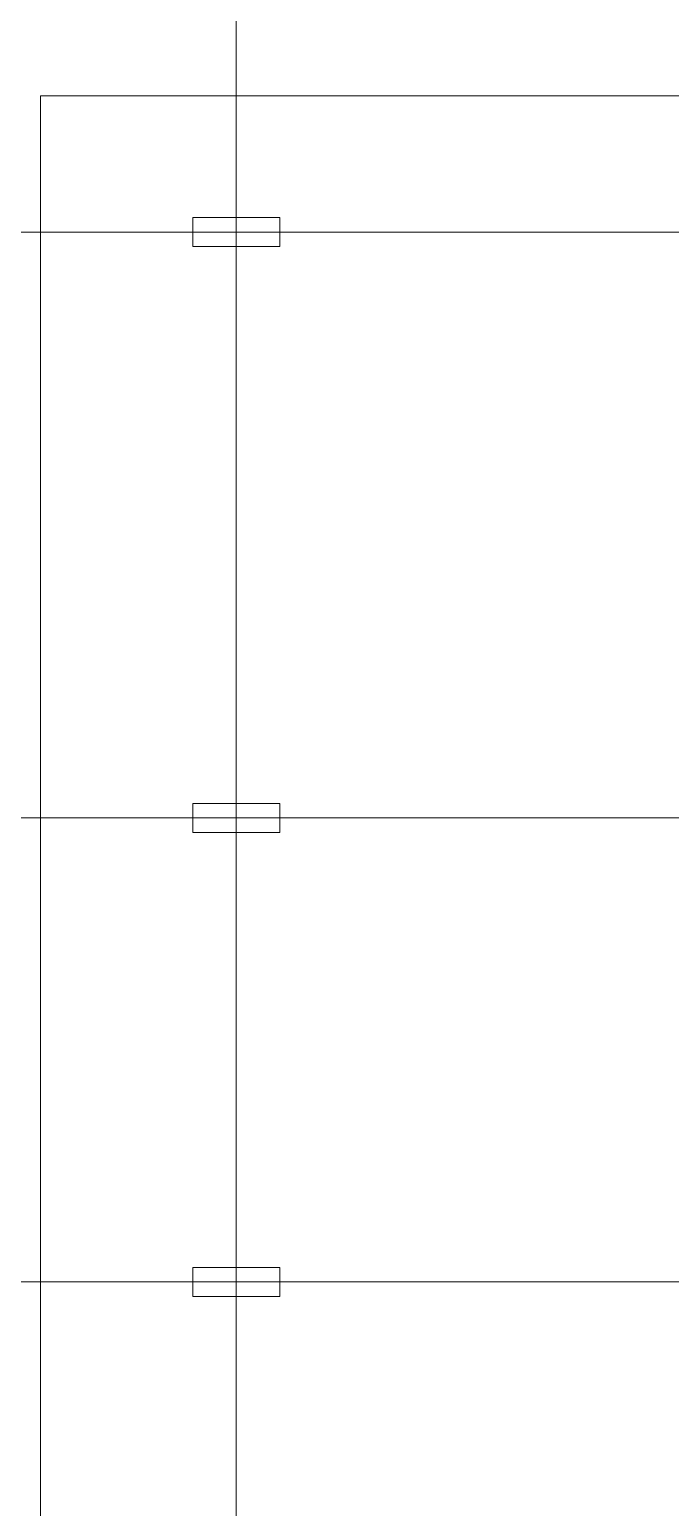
# Model space of a CAD drawing. Header units: metres. Extents: x 31.9 to 125.9, y -29 to 44.
# Drawn here: x 51.94 to 62.98, y -6.14 to 19.34 of the extents above; entities that cross this region are included whole.
import ezdxf

# ---------------------------------------------------------------- set-up
doc = ezdxf.new("R2010")
doc.units = ezdxf.units.M
doc.layers.add('ARQ', color=8, linetype='Continuous', lineweight=0)

# ---------------------------------------------------------------- blocks, each defined once
blk = doc.blocks.new('Estructura cubierta')
at = {"layer": 'ARQ'}
for p, q in [((1962.5, -5855.354), (1962.5, -5914.914)), ((1953.363, -5875.899), (1984.533, -5875.899)), ((1953.363, -5885.999), (1984.533, -5885.999)), ((1953.163, -5893.999), (1984.533, -5893.999))]:
    blk.add_line(p, q, dxfattribs=at)
at = {"layer": 'ARQ', "ltscale": 0.3}
for points in [[(1963.25, -5875.649), (1963.25, -5876.149), (1961.75, -5876.149), (1961.75, -5875.649)], [(1963.25, -5885.749), (1963.25, -5886.249), (1961.75, -5886.249), (1961.75, -5885.749)], [(1963.25, -5893.749), (1963.25, -5894.249), (1961.75, -5894.249), (1961.75, -5893.749)]]:
    blk.add_lwpolyline(points, close=True, dxfattribs=at)
blk = doc.blocks.new('PISO 9')
at = {"layer": 'ARQ', "ltscale": 0.1}
blk.add_lwpolyline([(342.389, -2851.005), (345.387, -2851.005), (350.059, -2851.005), (350.06, -2844.481), (345.388, -2844.481), (345.387, -2835.146), (345.387, -2835.146), (345.387, -2823.98), (330.764, -2823.98), (330.764, -2849.791), (334.137, -2849.791), (334.137, -2853.851), (342.389, -2853.851)], close=True, dxfattribs=at)
at = {"layer": 'ARQ'}
blk.add_blockref('Estructura cubierta', (-1628.364, 3049.568), dxfattribs=at)

msp = doc.modelspace()

# ---------------------------------------------------------------- block references
at = {"layer": 'ARQ', "linetype": 'Continuous'}
msp.add_blockref('PISO 9', (-278.635, 2842.182), dxfattribs=at)

doc.saveas('drawing.dxf')
